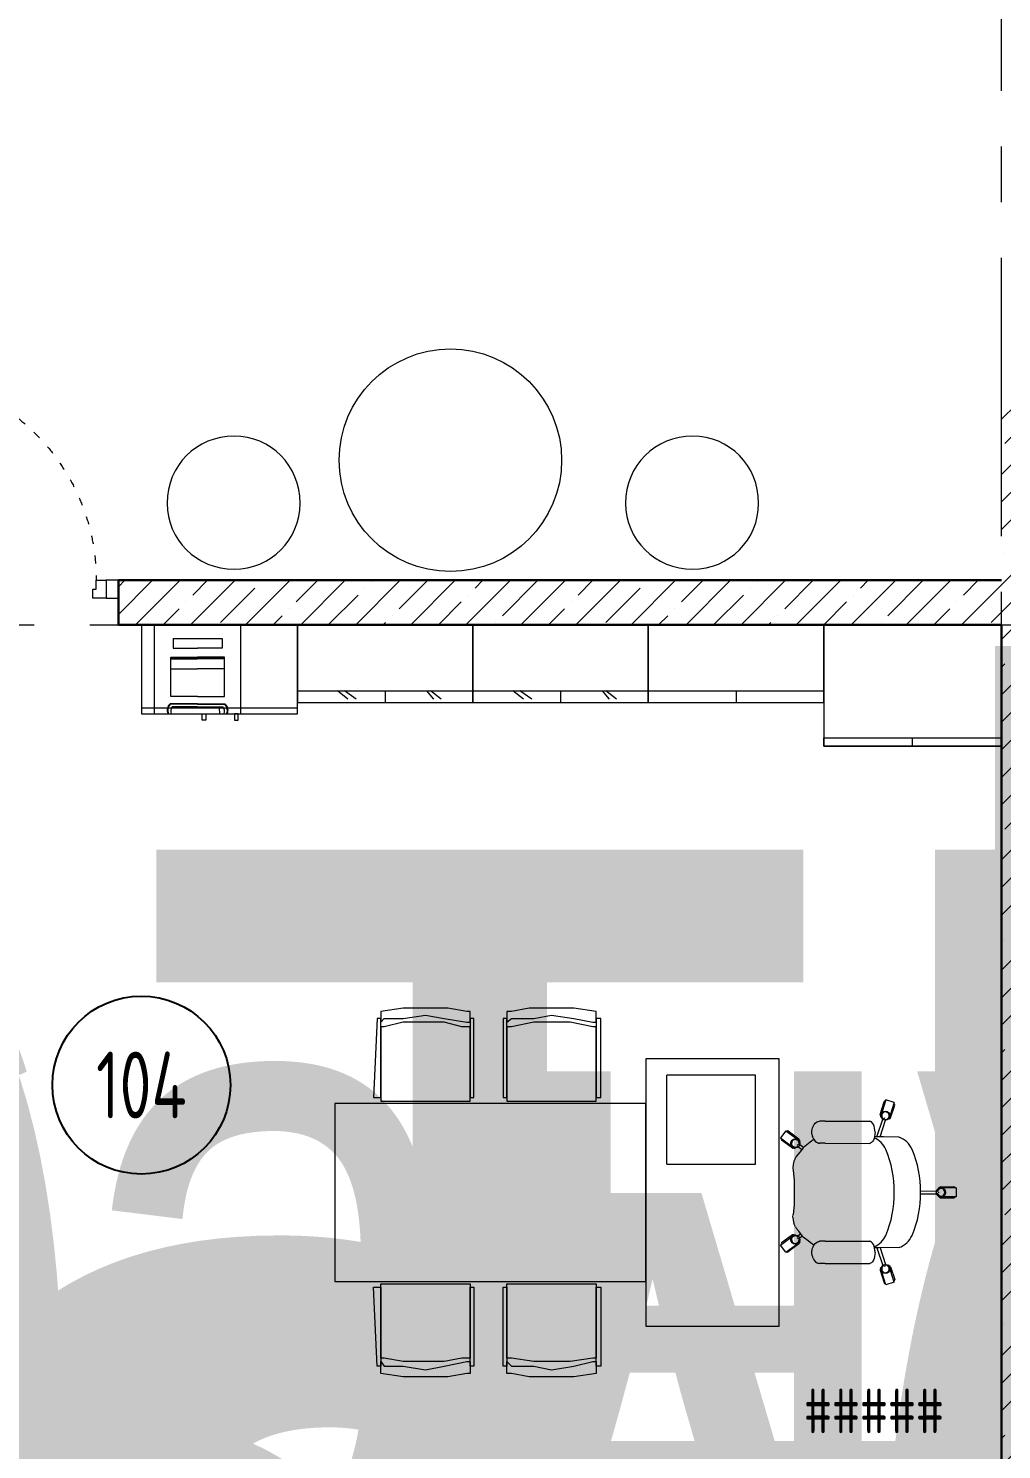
# Model space of a CAD drawing. Header units: millimetres. Extents: x -13407 to 8063098, y -54153 to 109271.
# Drawn here: x 43160 to 47535, y 12085 to 18469 of the extents above; entities that cross this region are included whole.
import ezdxf
from ezdxf.enums import TextEntityAlignment as Align

# ---------------------------------------------------------------- set-up
doc = ezdxf.new("R2018")
doc.units = ezdxf.units.MM
for name, pattern in [('ACAD_ISO03W100', [30, 12, -18]), ('CENTER', [2, 1.25, -0.25, 0.25, -0.25]), ('HIDDEN', [6, 4, -2])]:
    doc.linetypes.add(name, pattern=pattern)
doc.layers.get('Defpoints').update_dxf_attribs({"color": 6})
for name, color, linetype, lineweight in [('АР_Двери', 5, 'Continuous', 18), ('АР_Маркер экспликации', 239, 'Continuous', 13), ('АР_Номер помещения', 1, 'Continuous', 25), ('АР_Оси', 193, 'Continuous', 9), ('АР_Помещения_площадь', 19, 'Continuous', 9), ('АР_Сущ Несущая стена', 202, 'Continuous', 30), ('АР_Штриховка монолит', 250, 'Continuous', 9), ('ТХ_мебель передв', 250, 'Continuous', 13), ('ТХ_обор_комп принт', 30, 'Continuous', 13), ('ТХ_ОСНОВНОЙ', 103, 'Continuous', 25)]:
    doc.layers.add(name, color=color, linetype=linetype, lineweight=lineweight)
doc.layers.add('АР_Названия помещений', color=124, linetype='Continuous', lineweight=5, plot=False)
doc.styles.add('ISOCPEUR', font='isocpeur.ttf', dxfattribs={"width": 0.7})
doc.styles.get("Standard").update_dxf_attribs({"font": 'arial.ttf'})

# ---------------------------------------------------------------- blocks, each defined once
blk = doc.blocks.new('*U370')
for points in [[(0, 0), (0, -80), (55, -80), (55, 0), (0, 0)], [(55, -80), (55, 0), (115, 0), (115, -40), (100, -40), (100, -80), (55, -80)], [(1075, -80), (1075, 0), (1015, 0), (1015, -40), (1030, -40), (1030, -80), (1075, -80)], [(1130, 0), (1130, -80), (1075, -80), (1075, 0), (1130, 0)]]:
    blk.add_lwpolyline(points)
blk.add_lwpolyline([(100, -80), (100, -1010), (140, -1010), (140, -80)], close=True)
at = {"linetype": 'ACAD_ISO03W100', "ltscale": 3}
blk.add_arc((100, -80), 930, 270, 0, dxfattribs=at)
blk = doc.blocks.new('*U650')
at = {"layer": 'Defpoints', "color": 7, "style": 'ISOCPEUR', "width": 0.7, "flags": 1}
blk.add_attdef('КАТЕГОРИЯ', (-499.2, -2092.2), '', height=250, dxfattribs=at)
at = {"layer": 'Defpoints', "color": 7, "style": 'ISOCPEUR', "width": 0.7}
blk.add_attdef('ПЛОЩАДЬ_ПОМЕЩЕНИЯ', text='', height=200, dxfattribs=at).set_placement((-15094.3, -3536.7), align=Align.MIDDLE_RIGHT)
at = {"layer": 'АР_Номер помещения', "color": 7, "style": 'ISOCPEUR', "width": 0.7}
blk.add_attdef('НОМЕР_ПОМЕЩЕНИЯ', text='', height=300, dxfattribs=at).set_placement((-17833.9, -2131.6), align=Align.MIDDLE_CENTER)
at = {"layer": 'АР_Помещения_площадь', "color": 7, "lineweight": 30, "width": 0.7, "flags": 104}
blk.add_attdef('ИМЯ_ПОМЕЩЕНИЯ', text='', height=100, dxfattribs=at).set_placement((157.6, 1217.1), align=Align.MIDDLE_CENTER)
blk = doc.blocks.new('*U641')
at = {"layer": 'Defpoints', "color": 7, "style": 'ISOCPEUR', "width": 0.7}
blk.add_attdef('ПЛОЩАДЬ_ПОМЕЩЕНИЯ', text='', height=200, dxfattribs=at).set_placement((-14502.3, 2014.2), align=Align.MIDDLE_RIGHT)
at = {"layer": 'Defpoints', "color": 7, "style": 'ISOCPEUR', "width": 0.7, "flags": 1}
blk.add_attdef('КАТЕГОРИЯ', (-499.2, -2092.2), '', height=250, dxfattribs=at)
at = {"layer": 'АР_Номер помещения', "color": 7, "style": 'ISOCPEUR', "width": 0.7}
blk.add_attdef('НОМЕР_ПОМЕЩЕНИЯ', text='', height=300, dxfattribs=at).set_placement((-14791.7, 2684.7), align=Align.MIDDLE_CENTER)
at = {"layer": 'АР_Помещения_площадь', "color": 7, "lineweight": 30, "width": 0.7, "flags": 104}
blk.add_attdef('ИМЯ_ПОМЕЩЕНИЯ', text='', height=100, dxfattribs=at).set_placement((157.6, 1217.1), align=Align.MIDDLE_CENTER)
blk = doc.blocks.new('*U642')
at = {"layer": 'АР_Номер помещения', "color": 7}
blk.add_circle((-15755.8, -2142.8), 400, dxfattribs=at)
at = {"layer": 'Defpoints', "color": 7, "style": 'ISOCPEUR', "width": 0.7, "flags": 1}
blk.add_attdef('КАТЕГОРИЯ', (-499.2, -2092.2), '', height=250, dxfattribs=at)
at = {"layer": 'Defpoints', "color": 7, "style": 'ISOCPEUR', "width": 0.7}
blk.add_attdef('ПЛОЩАДЬ_ПОМЕЩЕНИЯ', text='', height=200, dxfattribs=at).set_placement((-12148.3, -3607.4), align=Align.MIDDLE_RIGHT)
at = {"layer": 'АР_Номер помещения', "color": 7, "style": 'ISOCPEUR', "width": 0.7}
blk.add_attdef('НОМЕР_ПОМЕЩЕНИЯ', text='', height=300, dxfattribs=at).set_placement((-15755.8, -2142.8), align=Align.MIDDLE_CENTER)
at = {"layer": 'АР_Помещения_площадь', "color": 7, "lineweight": 30, "width": 0.7, "flags": 104}
blk.add_attdef('ИМЯ_ПОМЕЩЕНИЯ', text='', height=100, dxfattribs=at).set_placement((157.6, 1217.1), align=Align.MIDDLE_CENTER)
blk = doc.blocks.new('*U639')
at = {"layer": 'Defpoints', "color": 7, "style": 'ISOCPEUR', "width": 0.7, "flags": 1}
blk.add_attdef('КАТЕГОРИЯ', (-499.2, -2092.2), '', height=250, dxfattribs=at)
at = {"layer": 'Defpoints', "color": 7, "style": 'ISOCPEUR', "width": 0.7}
blk.add_attdef('ПЛОЩАДЬ_ПОМЕЩЕНИЯ', text='', height=200, dxfattribs=at).set_placement((-15230.2, -2719.5), align=Align.MIDDLE_RIGHT)
at = {"layer": 'АР_Номер помещения', "color": 7, "style": 'ISOCPEUR', "width": 0.7}
blk.add_attdef('НОМЕР_ПОМЕЩЕНИЯ', text='', height=300, dxfattribs=at).set_placement((-14835.8, -2438.1), align=Align.MIDDLE_CENTER)
at = {"layer": 'АР_Помещения_площадь', "color": 7, "lineweight": 30, "width": 0.7, "flags": 104}
blk.add_attdef('ИМЯ_ПОМЕЩЕНИЯ', text='', height=100, dxfattribs=at).set_placement((157.6, 1217.1), align=Align.MIDDLE_CENTER)
blk = doc.blocks.new('*U653')
at = {"layer": 'Defpoints', "color": 7, "style": 'ISOCPEUR', "width": 0.7}
blk.add_attdef('ПЛОЩАДЬ_ПОМЕЩЕНИЯ', text='', height=200, dxfattribs=at).set_placement((-11533.5, 354.8), align=Align.MIDDLE_RIGHT)
at = {"layer": 'Defpoints', "color": 7, "style": 'ISOCPEUR', "width": 0.7, "flags": 1}
blk.add_attdef('КАТЕГОРИЯ', (-499.2, -2092.2), '', height=250, dxfattribs=at)
at = {"layer": 'АР_Номер помещения', "color": 7, "style": 'ISOCPEUR', "width": 0.7}
blk.add_attdef('НОМЕР_ПОМЕЩЕНИЯ', text='', height=300, dxfattribs=at).set_placement((-14647.4, 1047), align=Align.MIDDLE_CENTER)
at = {"layer": 'АР_Помещения_площадь', "color": 7, "lineweight": 30, "width": 0.7, "flags": 104}
blk.add_attdef('ИМЯ_ПОМЕЩЕНИЯ', text='', height=100, dxfattribs=at).set_placement((157.6, 1217.1), align=Align.MIDDLE_CENTER)
blk = doc.blocks.new('*U657')
at = {"layer": 'Defpoints', "color": 7, "style": 'ISOCPEUR', "width": 0.7}
blk.add_attdef('ПЛОЩАДЬ_ПОМЕЩЕНИЯ', text='', height=200, dxfattribs=at).set_placement((-15013.6, 417), align=Align.MIDDLE_RIGHT)
at = {"layer": 'Defpoints', "color": 7, "style": 'ISOCPEUR', "width": 0.7, "flags": 1}
blk.add_attdef('КАТЕГОРИЯ', (-499.2, -2092.2), '', height=250, dxfattribs=at)
at = {"layer": 'АР_Номер помещения', "color": 7, "style": 'ISOCPEUR', "width": 0.7}
blk.add_attdef('НОМЕР_ПОМЕЩЕНИЯ', text='', height=300, dxfattribs=at).set_placement((-12297.4, 1571.6), align=Align.MIDDLE_CENTER)
at = {"layer": 'АР_Помещения_площадь', "color": 7, "lineweight": 30, "width": 0.7, "flags": 104}
blk.add_attdef('ИМЯ_ПОМЕЩЕНИЯ', text='', height=100, dxfattribs=at).set_placement((157.6, 1217.1), align=Align.MIDDLE_CENTER)
blk = doc.blocks.new('*U658')
at = {"layer": 'Defpoints', "color": 7, "style": 'ISOCPEUR', "width": 0.7}
blk.add_attdef('ПЛОЩАДЬ_ПОМЕЩЕНИЯ', text='', height=200, dxfattribs=at).set_placement((-15075.7, 265.5), align=Align.MIDDLE_RIGHT)
at = {"layer": 'Defpoints', "color": 7, "style": 'ISOCPEUR', "width": 0.7, "flags": 1}
blk.add_attdef('КАТЕГОРИЯ', (-499.2, -2092.2), '', height=250, dxfattribs=at)
at = {"layer": 'АР_Номер помещения', "color": 7, "style": 'ISOCPEUR', "width": 0.7}
blk.add_attdef('НОМЕР_ПОМЕЩЕНИЯ', text='', height=300, dxfattribs=at).set_placement((-12620.1, 1443.7), align=Align.MIDDLE_CENTER)
at = {"layer": 'АР_Помещения_площадь', "color": 7, "lineweight": 30, "width": 0.7, "flags": 104}
blk.add_attdef('ИМЯ_ПОМЕЩЕНИЯ', text='', height=100, dxfattribs=at).set_placement((157.6, 1217.1), align=Align.MIDDLE_CENTER)
blk = doc.blocks.new('*U654')
at = {"layer": 'Defpoints', "color": 7, "style": 'ISOCPEUR', "width": 0.7}
blk.add_attdef('ПЛОЩАДЬ_ПОМЕЩЕНИЯ', text='', height=200, dxfattribs=at).set_placement((-14376, 412.8), align=Align.MIDDLE_RIGHT)
at = {"layer": 'Defpoints', "color": 7, "style": 'ISOCPEUR', "width": 0.7, "flags": 1}
blk.add_attdef('КАТЕГОРИЯ', (-499.2, -2092.2), '', height=250, dxfattribs=at)
at = {"layer": 'АР_Номер помещения', "color": 7, "style": 'ISOCPEUR', "width": 0.7}
blk.add_attdef('НОМЕР_ПОМЕЩЕНИЯ', text='', height=300, dxfattribs=at).set_placement((-16307.2, 665.2), align=Align.MIDDLE_CENTER)
at = {"layer": 'АР_Помещения_площадь', "color": 7, "lineweight": 30, "width": 0.7, "flags": 104}
blk.add_attdef('ИМЯ_ПОМЕЩЕНИЯ', text='', height=100, dxfattribs=at).set_placement((157.6, 1217.1), align=Align.MIDDLE_CENTER)
blk = doc.blocks.new('*U656')
at = {"layer": 'Defpoints', "color": 7, "style": 'ISOCPEUR', "width": 0.7}
blk.add_attdef('ПЛОЩАДЬ_ПОМЕЩЕНИЯ', text='', height=200, dxfattribs=at).set_placement((-17148.6, 3114.3), align=Align.MIDDLE_RIGHT)
at = {"layer": 'Defpoints', "color": 7, "style": 'ISOCPEUR', "width": 0.7, "flags": 1}
blk.add_attdef('КАТЕГОРИЯ', (-499.2, -2092.2), '', height=250, dxfattribs=at)
at = {"layer": 'АР_Номер помещения', "color": 7, "style": 'ISOCPEUR', "width": 0.7}
blk.add_attdef('НОМЕР_ПОМЕЩЕНИЯ', text='', height=300, dxfattribs=at).set_placement((-17984.8, 3572.7), align=Align.MIDDLE_CENTER)
at = {"layer": 'АР_Помещения_площадь', "color": 7, "lineweight": 30, "width": 0.7, "flags": 104}
blk.add_attdef('ИМЯ_ПОМЕЩЕНИЯ', text='', height=100, dxfattribs=at).set_placement((157.6, 1217.1), align=Align.MIDDLE_CENTER)
blk = doc.blocks.new('стол с тумбой 1200х600')
blk.add_lwpolyline([(-19012.2, 19801.1), (-19012.2, 21001.1), (-19612.2, 21001.1), (-19612.2, 19801.1)], close=True)
at = {"linetype": 'HIDDEN', "ltscale": 0.1}
blk.add_lwpolyline([(-19505.4, 19874.7), (-19105.4, 19874.7), (-19105.4, 20274.7), (-19505.4, 20274.7)], close=True, dxfattribs=at)
blk = doc.blocks.new('СК33 790х830')
for p, q in [((-25.4, 658.7), (-25.4, 718.7)), ((-20.4, 728.7), (19.6, 728.7)), ((-20.4, 728.7), (-20.4, 648.7)), ((19.6, 728.7), (19.6, 648.7)), ((24.6, 658.7), (24.6, 718.7)), ((-20.4, 648.7), (-16.3, 648.7)), ((-7.5, 567.9), (-6.5, 641.6)), ((-2.4, 648.7), (1.6, 648.7)), ((6.6, 567.9), (5.6, 641.6)), ((15.5, 648.7), (19.6, 648.7)), ((-403.5, 450.5), (-415.6, 412.4)), ((-403.5, 450.5), (-327.2, 426.2)), ((-335.3, 434), (-392.4, 452.2)), ((-248.7, 471.7), (-250.3, 402.2)), ((247.8, 471.7), (249.4, 380.4)), ((402.6, 450.5), (326.4, 426.2)), ((334.4, 434), (391.5, 452.2)), ((402.6, 450.5), (414.7, 412.4)), ((-415.6, 412.4), (-339.4, 388.1)), ((-350.4, 386.4), (-407.6, 404.6)), ((-338.1, 392), (-339.4, 388.1)), ((-332.7, 409.1), (-333.9, 405.2)), ((-250.3, 372.2), (-328.7, 398.8)), ((-327.2, 426.2), (-328.5, 422.3)), ((-250.3, 387.2), (-324.8, 410.3)), ((-250.3, 402.2), (-250.3, 398.4)), ((-250.3, 398.4), (-250.3, 380.4)), ((249.4, 387.2), (323.9, 410.3)), ((249.4, 372.2), (327.9, 398.8)), ((326.4, 426.2), (327.6, 422.3)), ((331.8, 409.1), (333, 405.2)), ((337.3, 392), (338.5, 388.1)), ((414.7, 412.4), (338.5, 388.1)), ((349.5, 386.4), (406.7, 404.6)), ((-319.3, 343.9), (-320.4, 340)), ((-320.4, 140.1), (-320.4, 340)), ((-316.5, 348.5), (-319.3, 343.9)), ((-311.9, 352.8), (-316.5, 348.5)), ((-305.7, 356.6), (-311.9, 352.8)), ((-298.1, 359.7), (-305.7, 356.6)), ((-289.5, 362), (-298.1, 359.7)), ((-289.5, 362), (-289.1, 362.1)), ((-280, 363.5), (-289.1, 362.1)), ((-280, 363.5), (-279.4, 363.5)), ((-270.4, 363.9), (-279.4, 363.5)), ((-270.4, 363.9), (-261.5, 363.5)), ((-261.5, 363.5), (-260.9, 363.5)), ((-260.9, 363.5), (-251.8, 362.1)), ((-251.8, 362.1), (-251.4, 362)), ((-251.4, 362), (-242.8, 359.7)), ((-250.3, 380.4), (-250.3, 369.8)), ((-250.3, 369.8), (-250.3, 361.7)), ((-242.8, 359.7), (-235.2, 356.6)), ((-235.2, 356.6), (-229, 352.8)), ((-229, 352.8), (-224.4, 348.5)), ((-224.4, 348.5), (-221.6, 343.9)), ((-221.6, 343.9), (-220.4, 340)), ((-220.8, 140.1), (-220.4, 340)), ((220.7, 343.9), (219.6, 340)), ((219.6, 140.1), (219.6, 340)), ((223.5, 348.5), (220.7, 343.9)), ((228.1, 352.8), (223.5, 348.5)), ((234.3, 356.6), (228.1, 352.8)), ((241.9, 359.7), (234.3, 356.6)), ((250.5, 362), (241.9, 359.7)), ((249.4, 380.4), (249.4, 369.8)), ((249.4, 369.8), (249.4, 361.7)), ((250.5, 362), (250.9, 362.1)), ((260, 363.5), (250.9, 362.1)), ((260, 363.5), (260.6, 363.5)), ((269.6, 363.9), (260.6, 363.5)), ((269.6, 363.9), (278.5, 363.5)), ((278.5, 363.5), (279.1, 363.5)), ((279.1, 363.5), (288.2, 362.1)), ((288.2, 362.1), (288.6, 362)), ((288.6, 362), (297.2, 359.7)), ((297.2, 359.7), (304.8, 356.6)), ((304.8, 356.6), (311, 352.8)), ((311, 352.8), (315.6, 348.5)), ((315.6, 348.5), (318.4, 343.9)), ((318.4, 343.9), (319.1, 340.1)), ((319.6, 140.1), (319.6, 340)), ((-320.4, 140.1), (-320.4, 131.4)), ((-320.4, 131.4), (-320.4, 122.9)), ((-220.8, 140.1), (-220.8, 131.4)), ((-220.8, 131.4), (-220.8, 122.9)), ((219.6, 140.1), (219.6, 131.4)), ((219.6, 131.4), (219.6, 122.9)), ((319.2, 140.1), (319.2, 131.4)), ((319.2, 131.4), (319.2, 122.9)), ((-320.4, 122.9), (-320.4, 114.9)), ((-319.1, 108.6), (-320.4, 114.9)), ((-318.2, 106.4), (-319.1, 108.6)), ((-315.4, 100.3), (-318.2, 106.4)), ((-310.9, 94.9), (-315.4, 100.3)), ((-304.8, 90.2), (-310.9, 94.9)), ((-302.8, 88.6), (-304.8, 90.2)), ((-295.9, 85.2), (-302.8, 88.6)), ((-293.4, 84.1), (-295.9, 85.2)), ((-289.9, 83.1), (-293.4, 84.1)), ((-283.9, 81.5), (-289.9, 83.1)), ((-281, 80.9), (-283.9, 81.5)), ((-277.7, 80.5), (-281, 80.9)), ((-274.1, 80.3), (-277.7, 80.5)), ((-270.4, 80.2), (-274.1, 80.3)), ((-266.7, 80.3), (-270.4, 80.2)), ((-263.2, 80.5), (-266.7, 80.3)), ((-259.9, 80.9), (-263.2, 80.5)), ((-257, 81.5), (-259.9, 80.9)), ((-257, 81.5), (-251, 83.1)), ((-247.5, 84.1), (-251, 83.1)), ((-245, 85.2), (-247.5, 84.1)), ((-245, 85.2), (-238, 88.6)), ((-236, 90.2), (-238, 88.6)), ((-237.4, 89.1), (-225.3, 73)), ((-236, 90.2), (-230, 94.9)), ((-230, 94.9), (-225.5, 100.3)), ((-225.5, 100.3), (-222.7, 106.4)), ((-225.3, 73), (-202.3, 41.8)), ((-221.8, 108.6), (-222.7, 106.4)), ((-221.8, 108.6), (-220.8, 115)), ((-220.8, 122.9), (-220.8, 115)), ((-220.8, 115), (-220.8, 115)), ((224.6, 72.9), (217.1, 63.1)), ((219.6, 122.9), (219.6, 114.9)), ((219.6, 114.9), (220.2, 113.4)), ((220.9, 108.6), (220.2, 113.4)), ((221.8, 106.4), (220.9, 108.6)), ((224.6, 100.3), (221.8, 106.4)), ((229.1, 94.9), (224.6, 100.3)), ((236.6, 89), (224.6, 72.9)), ((235.2, 90.2), (229.1, 94.9)), ((237.2, 88.6), (235.2, 90.2)), ((244.1, 85.2), (237.2, 88.6)), ((246.6, 84.1), (244.1, 85.2)), ((250.1, 83.1), (246.6, 84.1)), ((256.1, 81.5), (250.1, 83.1)), ((259, 80.9), (256.1, 81.5)), ((262.3, 80.5), (259, 80.9)), ((265.9, 80.3), (262.3, 80.5)), ((269.6, 80.2), (265.9, 80.3)), ((273.3, 80.3), (269.6, 80.2)), ((276.8, 80.5), (273.3, 80.3)), ((280.1, 80.9), (276.8, 80.5)), ((283, 81.5), (280.1, 80.9)), ((283, 81.5), (289, 83.1)), ((292.5, 84.1), (289, 83.1)), ((295, 85.2), (292.5, 84.1)), ((295, 85.2), (302, 88.6)), ((304, 90.2), (302, 88.6)), ((304, 90.2), (310, 94.9)), ((310, 94.9), (314.5, 100.3)), ((314.5, 100.3), (317.3, 106.4)), ((318.2, 108.6), (317.3, 106.4)), ((318.2, 108.6), (319.1, 114.9)), ((319.2, 122.9), (319.2, 114.9)), ((319.2, 115), (319.2, 115)), ((-277.2, -37.6), (-230.1, 27.1)), ((-240.1, 22), (-275.3, -26.6)), ((-244.8, -61.1), (-197.8, 3.6)), ((-230.1, 27.1), (-226.8, 24.7)), ((-215.6, 16.5), (-212.3, 14.2)), ((-202.3, 41.8), (-214.8, 24.6)), ((-192.4, 34.1), (-204.9, 17.4)), ((-202.3, 41.8), (-200.9, 40.2)), ((-201.1, 6), (-197.8, 3.6)), ((-200.9, 40.2), (-180.9, 25.8)), ((-180.9, 25.8), (-161, 10)), ((-161, 10), (-158.5, 8.1)), ((-158.5, 8.1), (-155.5, 6.7)), ((-155.5, 6.7), (-140, -0.5)), ((-55.9, 0), (55.9, 0)), ((55.1, 0), (99.4, -4.1)), ((154.6, 6.7), (139.1, -0.5)), ((154.6, 6.7), (157.6, 8.1)), ((157.6, 8.1), (160.1, 9.9)), ((174.1, 21.2), (160.1, 9.9)), ((180, 25.7), (174.1, 21.2)), ((200, 40.1), (180, 25.7)), ((186.6, 30.4), (196.3, 17.4)), ((192.4, 6), (189.1, 3.6)), ((236.1, -61.1), (189.1, 3.6)), ((196.8, 37.8), (206.1, 24.6)), ((200, 40.1), (201.5, 41.6)), ((217.1, 63.1), (201.5, 41.6)), ((206.9, 16.5), (203.7, 14.2)), ((221.5, 27.1), (218.1, 24.7)), ((268.5, -37.6), (221.5, 27.1)), ((231.4, 22), (266.7, -26.6)), ((-277.2, -37.6), (-244.8, -61.1)), ((-199.6, -7.4), (-234.9, -56)), ((-140, -0.5), (-125, -3.6)), ((-125, -3.6), (-109.6, -4.9)), ((-109.6, -4.9), (-98.7, -4.1)), ((-98.7, -4.1), (-55.1, 0)), ((110.5, -5), (99.4, -4.1)), ((110.5, -5), (125, -3.7)), ((125, -3.7), (139.1, -0.5)), ((190.9, -7.4), (226.2, -56)), ((268.5, -37.6), (236.1, -61.1))]:
    blk.add_line(p, q)
for centre in [(-0.4, 660.7), (-344.7, 410.8), (343.9, 410.8), (-221, 5.7), (212.3, 5.7)]:
    blk.add_circle(centre, 20)
for centre, radius, start, end in [((-20.4, 718.7), 5, 90, 180), ((19.6, 718.7), 5, 0, 90), ((-20.4, 658.7), 5, 180, 270), ((-0.4, 660.7), 17, 279.46232, 260.53768), ((19.6, 658.7), 5, 270, 0), ((-152.2, 436.1), 102.8, 113.66768, 159.76305), ((-15.4, 128.3), 439.7, 88.05526, 113.9054), ((14.5, 128.3), 439.7, 66.0946, 91.94474), ((151.4, 436.1), 102.8, 20.23695, 66.33232), ((-393.9, 447.5), 5, 72.32754, 162.32754), ((-15.4, 9.9), 439.7, 88.05526, 113.9054), ((14.5, 9.9), 439.7, 66.0946, 91.94474), ((393, 447.5), 5, 17.67246, 107.67246), ((-406.1, 409.3), 5, 162.32754, 252.32754), ((-344.7, 410.8), 17, 351.78986, 332.86522), ((-348.9, 391.1), 5, 252.32754, 342.32754), ((-336.8, 429.2), 5, 342.32754, 72.32754), ((-152.2, 317.7), 102.8, 113.66768, 155.39861), ((151.4, 317.7), 102.8, 24.60139, 66.33232), ((343.9, 410.8), 17, 207.13478, 188.21014), ((335.9, 429.2), 5, 107.67246, 197.67246), ((348, 391.1), 5, 197.67246, 287.67246), ((405.2, 409.3), 5, 287.67246, 17.67246), ((-236, 19), 5, 54, 144), ((-221, 5.7), 17, 63.46232, 44.53768), ((212.3, 5.7), 17, 135.46232, 116.53768), ((227.3, 19), 5, 36, 126), ((-271.3, -29.5), 5, 144, 234), ((-238.9, -53), 5, 234, 324), ((-203.6, -4.5), 5, 324, 54), ((195, -4.5), 5, 126, 216), ((230.2, -53), 5, 216, 306), ((262.6, -29.5), 5, 306, 36)]:
    blk.add_arc(centre, radius, start, end)
blk = doc.blocks.new('Стол приставной с 4 стульями')
at = {"layer": 'ТХ_мебель передв'}
for points in [[(281712, -145869.7), (281712, -144472), (280912.6, -144472), (280912.6, -145869.7)], [(280568.4, -144678.5), (280531.4, -144678.5), (280531.4, -144662.6), (280886.1, -144646.7), (280886.1, -144678.5)], [(280886.1, -144646.7), (280886.1, -144678.5), (280568.4, -144678.5), (280531.4, -144678.5), (280531.4, -144662.6)], [(282056.1, -144678.5), (282093.2, -144678.5), (282093.2, -144662.6), (281738.5, -144646.7), (281738.5, -144678.5)], [(281738.5, -144646.7), (281738.5, -144678.5), (282056.1, -144678.5), (282093.2, -144678.5), (282093.2, -144662.6)], [(280552.6, -144678.5), (280531.4, -144694.4), (280531.4, -144779.1), (280515.5, -144879.7), (280531.4, -144964.4), (280552.6, -145065), (280552.6, -145080.8), (280499.6, -145080.8), (280499.6, -145065), (280483.7, -144980.2), (280483.7, -144879.7), (280483.7, -144779.1), (280499.6, -144678.5)], [(280568.4, -145080.8), (280568.4, -145043.8), (280552.6, -144964.4), (280552.6, -144879.7), (280552.6, -144779.1), (280568.4, -144694.4), (280568.4, -144678.5), (280902, -144678.5), (280902, -145080.8)], [(280902, -144678.5), (280902, -145080.8), (280568.4, -145080.8), (280568.4, -145043.8), (280552.6, -144964.4), (280552.6, -144879.7), (280552.6, -144779.1), (280568.4, -144694.4), (280568.4, -144678.5)], [(282056.1, -145080.8), (282056.1, -145043.8), (282077.3, -144964.4), (282077.3, -144879.7), (282077.3, -144779.1), (282056.1, -144694.4), (282056.1, -144678.5), (281722.6, -144678.5), (281722.6, -145080.8)], [(281722.6, -144678.5), (281722.6, -145080.8), (282056.1, -145080.8), (282056.1, -145043.8), (282077.3, -144964.4), (282077.3, -144879.7), (282077.3, -144779.1), (282056.1, -144694.4), (282056.1, -144678.5)], [(282093.2, -144779.1), (282109, -144879.7), (282093.2, -144964.4), (282077.3, -145065), (282077.3, -145080.8), (282093.2, -145080.8), (282124.9, -145080.8), (282124.9, -145065), (282140.8, -144980.3), (282140.8, -144879.7), (282140.8, -144779.1), (282124.9, -144678.5), (282077.3, -144678.5), (282093.2, -144694.4)], [(282077.3, -144678.5), (282093.2, -144694.4), (282093.2, -144779.1), (282109, -144879.7), (282093.2, -144964.4), (282077.3, -145065), (282077.3, -145080.8), (282124.9, -145080.8), (282124.9, -145065), (282140.8, -144980.2), (282140.8, -144879.7), (282140.8, -144779.1), (282124.9, -144678.5)], [(280531.4, -145096.7), (280531.4, -145080.8), (280552.5, -145080.8), (280886.1, -145080.8), (280886.1, -145096.7)], [(280886.1, -145080.8), (280886.1, -145096.7), (280531.4, -145096.7), (280531.4, -145080.8), (280552.5, -145080.8)], [(282093.2, -145096.7), (282093.2, -145080.8), (282077.3, -145080.8), (281738.5, -145080.8), (281738.5, -145096.7)], [(281738.5, -145080.8), (281738.5, -145096.7), (282093.2, -145096.7), (282093.2, -145080.8), (282077.3, -145080.8)], [(280568.4, -145245), (280531.4, -145245), (280531.4, -145229.1), (280886.1, -145229.1), (280886.1, -145245)], [(280886.1, -145229.1), (280886.1, -145245), (280568.4, -145245), (280531.4, -145245), (280531.4, -145229.1)], [(282056.1, -145245), (282093.2, -145245), (282093.2, -145229.1), (281738.5, -145229.1), (281738.5, -145245)], [(281738.5, -145229.1), (281738.5, -145245), (282056.1, -145245), (282093.2, -145245), (282093.2, -145229.1)], [(280531.4, -145366.7), (280515.5, -145446.1), (280531.4, -145546.7), (280552.5, -145631.4), (280552.5, -145647.3), (280531.4, -145647.3), (280499.6, -145647.3), (280483.7, -145546.7), (280483.7, -145446.1), (280483.7, -145345.5), (280499.6, -145266.1), (280499.6, -145245), (280552.5, -145245), (280531.4, -145266.1)], [(280552.6, -145245), (280531.4, -145266.1), (280531.4, -145366.7), (280515.5, -145446.1), (280531.4, -145546.7), (280552.6, -145631.4), (280552.6, -145647.3), (280499.6, -145647.3), (280483.7, -145546.7), (280483.7, -145446.1), (280483.7, -145345.6), (280499.6, -145266.1), (280499.6, -145245)], [(280568.4, -145647.3), (280568.4, -145631.4), (280552.6, -145530.8), (280552.6, -145446.1), (280552.6, -145366.7), (280568.4, -145266.1), (280568.4, -145245), (280902, -145245), (280902, -145647.3)], [(280902, -145245), (280902, -145647.3), (280568.4, -145647.3), (280568.4, -145631.4), (280552.6, -145530.8), (280552.6, -145446.1), (280552.6, -145366.7), (280568.4, -145266.1), (280568.4, -145245)], [(282056.1, -145647.3), (282056.1, -145631.4), (282077.3, -145530.8), (282077.3, -145446.1), (282077.3, -145366.7), (282056.1, -145266.1), (282056.1, -145245), (281722.6, -145245), (281722.6, -145647.3)], [(281722.6, -145245), (281722.6, -145647.3), (282056.1, -145647.3), (282056.1, -145631.4), (282077.3, -145530.8), (282077.3, -145446.1), (282077.3, -145366.7), (282056.1, -145266.1), (282056.1, -145245)], [(282093.2, -145366.7), (282109, -145446.1), (282093.2, -145546.7), (282077.3, -145631.4), (282077.3, -145647.3), (282093.2, -145647.3), (282124.9, -145647.3), (282140.8, -145546.7), (282140.8, -145446.1), (282140.8, -145345.5), (282124.9, -145266.1), (282124.9, -145245), (282077.3, -145245), (282093.2, -145266.1)], [(282077.3, -145245), (282093.2, -145266.1), (282093.2, -145366.7), (282109, -145446.1), (282093.2, -145546.7), (282077.3, -145631.4), (282077.3, -145647.3), (282124.9, -145647.3), (282140.8, -145546.7), (282140.8, -145446.1), (282140.8, -145345.6), (282124.9, -145266.1), (282124.9, -145245)], [(280531.4, -145668.5), (280531.4, -145647.3), (280552.5, -145647.3), (280886.1, -145647.3), (280886.1, -145668.5)], [(280886.1, -145647.3), (280886.1, -145668.5), (280531.4, -145668.5), (280531.4, -145647.3), (280552.5, -145647.3)], [(282093.2, -145668.5), (282093.2, -145647.3), (282077.3, -145647.3), (281738.5, -145647.3), (281738.5, -145668.5)], [(281738.5, -145647.3), (281738.5, -145668.5), (282093.2, -145668.5), (282093.2, -145647.3), (282077.3, -145647.3)]]:
    blk.add_lwpolyline(points, close=True, dxfattribs=at)
for points in [[(280531.4, -144779.1), (280515.5, -144879.7), (280531.4, -144964.4), (280552.5, -145065), (280552.5, -145080.8), (280531.4, -145080.8), (280499.6, -145080.8), (280499.6, -145065), (280483.7, -144980.3), (280483.7, -144879.7), (280483.7, -144779.1), (280499.6, -144678.5), (280552.5, -144678.5), (280531.4, -144694.4)], [(280531.4, -144694.4), (280531.4, -144779.1)]]:
    blk.add_lwpolyline(points, dxfattribs=at)
blk = doc.blocks.new('Шкаф для одежды комбинированный')
at = {"layer": 'ТХ_мебель передв'}
for points in [[(207619.3, -154206.5), (207619.3, -153407), (207074, -153407), (207074, -154206.5)], [(207074, -154206.5), (207074, -153407), (207111.1, -153407), (207111.1, -154206.5)]]:
    blk.add_lwpolyline(points, close=True, dxfattribs=at)
blk.add_lwpolyline([(207074, -153806.7), (207111.1, -153806.7)], dxfattribs=at)
blk = doc.blocks.new('Шкаф канцелярский закрытый')
at = {"layer": 'ТХ_мебель передв'}
blk.add_lwpolyline([(207495.5, -155297.4), (207495.5, -154508.5), (207146, -154508.5), (207146, -155297.4)], close=True, dxfattribs=at)
for points in [[(207199, -154508.5), (207199, -155297.4)], [(207199, -154902.9), (207146, -154902.9)]]:
    blk.add_lwpolyline(points, dxfattribs=at)
blk = doc.blocks.new('Шкаф канцелярский со стеклом')
at = {"layer": 'ТХ_мебель передв'}
blk.add_lwpolyline([(202579.9, -153285.1), (202579.9, -152496.3), (202929.4, -152496.3), (202929.4, -153285.1)], close=True, dxfattribs=at)
for points in [[(202876.4, -152496.3), (202876.4, -153285.1)], [(202913.5, -152723.9), (202876.4, -152676.3)], [(202913.5, -152761), (202876.4, -152708)], [(202876.4, -152890.7), (202929.4, -152890.7)], [(202913.5, -153110.4), (202876.4, -153078.6)], [(202913.5, -153142.2), (202876.4, -153094.5)]]:
    blk.add_lwpolyline(points, dxfattribs=at)
blk = doc.blocks.new('тумба 700х400')
at = {"extrusion": (-6.19742e-05, 0.000470712, 1)}
blk.add_line((618.6, 27307.5, -0.4), (618.5, 26607.5, -0.5), dxfattribs=at)
blk.add_line((618.6, 26958.5, -0.5), (590.6, 26957.5, -0.5))
at = {"elevation": 0.2}
blk.add_lwpolyline([(590.7, 26607.5), (990.6, 26607.5), (990.6, 27307.5), (590.7, 27307.5)], close=True, dxfattribs=at)
at = {"extrusion": (-6.19742e-05, 0.000470712, 1), "elevation": 12.6}
for points in [[(590.7, 27035.4), (590.7, 27018.8), (562.5, 27018.8), (562.5, 27035.4)], [(590.7, 26873.3), (590.7, 26889.8), (562.5, 26889.8), (562.5, 26873.3)]]:
    blk.add_lwpolyline(points, close=True, dxfattribs=at)
blk = doc.blocks.new('МФУ1')
at = {"extrusion": (-6.19742e-05, -0.000470712, 1)}
for p, q in [((7057681.4, 1166364.7, 0), (7057681.4, 1165975, -0.2)), ((7058080.7, 1166364.7, 0), (7057681.4, 1166364.7, 0)), ((7058080.7, 1165975, -0.2), (7058080.7, 1166364.7, 0)), ((7058003.1, 1166290.7, 0), (7057826.8, 1166290.7, 0)), ((7057826.8, 1166290.7, 0), (7057826.8, 1166169.8, -0.1)), ((7057830.4, 1166290.7, 0), (7057830.4, 1166169.8, -0.1)), ((7057834.6, 1166290.7, 0), (7057834.6, 1166169.8, -0.1)), ((7057879, 1166290.7, 0), (7057879, 1166169.8, -0.1)), ((7058003.1, 1166169.8, -0.1), (7058003.1, 1166290.7, 0)), ((7058035.7, 1166169.8, -0.1), (7058035.7, 1166292.9, 0)), ((7058038.2, 1166169.8, -0.1), (7058038.2, 1166292.9, 0)), ((7057742.4, 1166059.9, -0.2), (7057742.4, 1166279.7, 0)), ((7057742.4, 1166279.7, 0), (7057785.7, 1166279.7, 0)), ((7057785.7, 1166279.7, 0), (7057785.7, 1166169.8, -0.1)), ((7058049.3, 1166169.8, -0.1), (7058049.3, 1166283.8, 0)), ((7057785.7, 1166059.9, -0.1), (7057785.7, 1166169.8, -0.1)), ((7057826.8, 1166049, -0.2), (7057826.8, 1166169.8, -0.1)), ((7057830.4, 1166049, -0.2), (7057830.4, 1166169.8, -0.1)), ((7057834.6, 1166049, -0.2), (7057834.6, 1166169.8, -0.1)), ((7057879, 1166049, -0.1), (7057879, 1166169.8, -0.1)), ((7058003.1, 1166169.8, -0.1), (7058003.1, 1166049, -0.1)), ((7058035.7, 1166169.8, -0.1), (7058035.7, 1166046.7, -0.1)), ((7058038.2, 1166169.8, -0.1), (7058038.2, 1166046.7, -0.1)), ((7058049.3, 1166169.8, -0.1), (7058049.3, 1166169.8, -0.1)), ((7058049.3, 1166169.8, -0.1), (7058049.3, 1166055.9, -0.1)), ((7057742.4, 1166059.9, -0.2), (7057785.7, 1166059.9, -0.1)), ((7058003.1, 1166049, -0.1), (7057826.8, 1166049, -0.2)), ((7057681.4, 1165975, -0.2), (7058080.7, 1165975, -0.2))]:
    blk.add_line(p, q, dxfattribs=at)
for centre, radius, start, end in [((7058064.1, 1166270.4, -986.4), 36, 62.50848, 142.07302), ((7058064.1, 1166267.9, -986.4), 35.8, 62.36072, 136.4153), ((7058069.9, 1166256.9, -986.4), 33.6, 71.1864, 127.75594), ((7058064.1, 1166068.5, -986.4), 36, 217.92698, 297.49152), ((7058064.1, 1166071.1, -986.4), 35.8, 223.65544, 297.5943), ((7058069.9, 1166082.1, -986.4), 33.6, 232.24406, 288.8136)]:
    blk.add_arc(centre, radius, start, end, dxfattribs=at)
blk = doc.blocks.new('У012')
at = {"layer": 'ТХ_мебель передв'}
blk.add_open_spline([(-181454, 44963.5, -0.6), (-181454, 44799.5, -0.6), (-181586.3, 44667.2, -0.6), (-181750.4, 44667.2, -0.6), (-181919.7, 44667.2, -0.6), (-182052, 44799.5, -0.6), (-182052, 44963.5, -0.6), (-182052, 45132.9, -0.6), (-181919.7, 45265.2, -0.6), (-181750.4, 45265.2, -0.6), (-181586.3, 45265.2, -0.6), (-181454, 45132.9, -0.6), (-181454, 44963.5, -0.6)], degree=3, knots=[0, 0, 0, 0, 1, 1, 1, 2, 2, 2, 3, 3, 3, 4, 4, 4, 4], dxfattribs=at)
blk = doc.blocks.new('У014')
at = {"layer": 'ТХ_мебель передв'}
blk.add_circle((-169652.2, 43208.2, -0.6), 500, dxfattribs=at)

msp = doc.modelspace()

# ---------------------------------------------------------------- hatches: boundary and pattern name
at = {"layer": 'АР_Штриховка монолит', "ltscale": 100}
h = msp.add_hatch(dxfattribs=at)
h.set_pattern_fill('ANSI35', color=256, scale=700)
h.set_pattern_definition([(45, (-951587.81, 109999.9), (-123.743687, 123.743687), []), (45, (-951464.07, 109999.9), (-123.743687, 123.743687), [218.75, -43.75, 0, -43.75])])
h.paths.add_polyline_path([(55415, 6450), (51665, 6450), (51665, 11935.7), (51365, 11935.7), (51365, 6450), (47735, 6450), (47735, 13236.3), (51365, 13236.3), (51365, 13065.7), (51665, 13065.7), (51665, 13396.3), (51545.1, 13396.3), (51545.1, 15790), (51665, 15790), (51665, 16702.5), (51365, 16702.5), (51365, 15990), (50176.6, 15990), (50176.6, 15790), (51545.1, 15790), (51545.1, 13396.3), (47735, 13396.3), (47735, 15790), (50190.4, 15790), (50190.4, 15990), (47735, 15990), (47735, 16777.5), (47535, 16777.5), (47535, 15990), (43565, 15990), (43565, 15790), (47535, 15790), (47535, 6250), (55415, 6250)])

# ---------------------------------------------------------------- linework, layer by layer
at = {"layer": 'АР_Оси', "linetype": 'CENTER', "ltscale": 1000}
for p, q in [((47535, -1811.3), (47535, 32496.2)), ((-12563.8, 15790), (71033.4, 15790))]:
    msp.add_line(p, q, dxfattribs=at)
at = {"layer": 'АР_Сущ Несущая стена', "ltscale": 100}
for p, q in [((43565, 15990), (47535, 15990)), ((43565, 15990), (43565, 15790)), ((43565, 15790), (47535, 15790)), ((47535, 11640), (47535, 15790))]:
    msp.add_line(p, q, dxfattribs=at)

# ---------------------------------------------------------------- block references
at = {"layer": 'АР_Двери', "xscale": -1, "rotation": 180}
msp.add_blockref('*U370', (42435, 15910), dxfattribs=at)
at = {"layer": 'АР_Маркер экспликации', "color": 7}
ref = msp.add_blockref('*U657', (52576.7, 23651.2), dxfattribs=at)
lines = msp.add_mtext('\\W0.8000;Учебные кабинеты (2 - 4 классы)', dxfattribs={"layer": 'АР_Названия помещений', "insert": (38590.2, 27083.3), "char_height": 7446.737, "width": 926.94, "attachment_point": 1})
ref.add_attrib('ИМЯ_ПОМЕЩЕНИЯ', '', (38590.2, 27083.3), dxfattribs={"flags": 104}).embed_mtext(lines)
ref = msp.add_blockref('*U653', (61243.3, 23648.3), dxfattribs=at)
lines = msp.add_mtext('\\W0.8000;Учебные кабинеты (2 - 4 классы)', dxfattribs={"layer": 'АР_Названия помещений', "insert": (47335.9, 27046.2), "char_height": 7446.737, "width": 926.94, "attachment_point": 1})
ref.add_attrib('ИМЯ_ПОМЕЩЕНИЯ', '', (47335.9, 27046.2), dxfattribs={"flags": 104}).embed_mtext(lines)
ref = msp.add_blockref('*U658', (35408.9, 23665.6), dxfattribs=at)
lines = msp.add_mtext('\\W0.8000;Учебные кабинеты (2 - 4 классы)', dxfattribs={"layer": 'АР_Названия помещений', "insert": (21437.6, 26957.2), "char_height": 6412.4, "width": 926.94, "attachment_point": 1})
ref.add_attrib('ИМЯ_ПОМЕЩЕНИЯ', '', (21437.6, 26957.2), dxfattribs={"flags": 104}).embed_mtext(lines)
ref = msp.add_blockref('*U656', (65519.8, 19328), dxfattribs=at)
lines = msp.add_mtext('\\W0.8000;Санузел для персонала', dxfattribs={"layer": 'АР_Названия помещений', "insert": (47476.9, 22591.8), "char_height": 2679.264, "width": 926.94, "attachment_point": 1})
ref.add_attrib('ИМЯ_ПОМЕЩЕНИЯ', '', (47476.9, 22591.8), dxfattribs={"flags": 104}).embed_mtext(lines)
ref = msp.add_blockref('*U654', (35338, 19927.2), dxfattribs=at)
lines = msp.add_mtext('\\W0.8000;Санузел для девочек (начальная школа)', dxfattribs={"layer": 'АР_Названия помещений', "insert": (19822.8, 20539.9), "char_height": 4571.549, "width": 926.94, "attachment_point": 1})
ref.add_attrib('ИМЯ_ПОМЕЩЕНИЯ', '', (19822.8, 20539.9), dxfattribs={"flags": 104}).embed_mtext(lines)
ref = msp.add_blockref('*U641', (49768.2, 15865.4), dxfattribs=at)
lines = msp.add_mtext('\\W0.8000;Вестибюль (зона ожидания для посетителей)', dxfattribs={"layer": 'АР_Названия помещений', "insert": (34302.4, 13488.1), "char_height": 5880.753, "width": 926.94, "attachment_point": 1})
ref.add_attrib('ИМЯ_ПОМЕЩЕНИЯ', '', (34302.4, 13488.1), dxfattribs={"flags": 104}).embed_mtext(lines)
ref = msp.add_blockref('*U639', (56502.2, 16661.1), dxfattribs=at)
lines = msp.add_mtext('\\W0.8000;Санузел для МГН', dxfattribs={"layer": 'АР_Названия помещений', "insert": (40804.1, 14536.5), "char_height": 3238.858, "width": 926.94, "attachment_point": 1})
ref.add_attrib('ИМЯ_ПОМЕЩЕНИЯ', '', (40804.1, 14536.5), dxfattribs={"flags": 104}).embed_mtext(lines)
ref = msp.add_blockref('*U650', (44101, 15865.2), dxfattribs=at)
lines = msp.add_mtext('\\W0.8000;Комната охраны \\P(с диспетчерским пунктом)', dxfattribs={"layer": 'АР_Названия помещений', "insert": (26232.8, 13652.7), "char_height": 4658.63, "width": 926.94, "attachment_point": 1})
ref.add_attrib('ИМЯ_ПОМЕЩЕНИЯ', '', (26232.8, 13652.7), dxfattribs={"flags": 104}).embed_mtext(lines)
ref = msp.add_blockref('*U642', (59423.6, 15865.3), dxfattribs=at)
ref.add_attrib('НОМЕР_ПОМЕЩЕНИЯ', '104', dxfattribs={"layer": 'АР_Номер помещения', "color": 7, "height": 300, "style": 'ISOCPEUR', "width": 0.7}).set_placement((43667.8, 13722.6), align=Align.MIDDLE_CENTER)
lines = msp.add_mtext('\\W0.8000;Административный кабинет тип 1 \\P(начальная школа)', dxfattribs={"layer": 'АР_Названия помещений', "insert": (44612, 13238.1), "char_height": 3784.345, "width": 926.94, "attachment_point": 1})
ref.add_attrib('ИМЯ_ПОМЕЩЕНИЯ', '', (44612, 13238.1), dxfattribs={"flags": 104}).embed_mtext(lines)
ref.add_attrib('ПЛОЩАДЬ_ПОМЕЩЕНИЯ', '#####', dxfattribs={"layer": 'Defpoints', "color": 7, "height": 200, "style": 'ISOCPEUR', "width": 0.7}).set_placement((47275.4, 12257.9), align=Align.MIDDLE_RIGHT)
at = {"layer": 'ТХ_мебель передв'}
for name, p in [('У014', (214709.3, -26678.9, 0.6)), ('У012', (225835.7, -28627.4, 0.6)), ('У012', (227896.9, -28627.4, 0.6))]:
    msp.add_blockref(name, p, dxfattribs=at)
for name, p, rotation in [('тумба 700х400', (70976.6, 14799.1, -0.2), 90), ('стол с тумбой 1200х600', (26922.8, 33641.1), 180), ('СК33 790х830', (46602.1, 13240), 269.9999999999999)]:
    msp.add_blockref(name, p, dxfattribs=dict(at, rotation=rotation))
at = {"layer": 'ТХ_обор_комп принт', "rotation": 270}
msp.add_blockref('МФУ1', (-1122249.3, 7073471.1, 0.2), dxfattribs=at)
at = {"layer": 'ТХ_ОСНОВНОЙ', "xscale": -1, "rotation": 90}
for p in [(-108127.2, 218369.9), (-107338.4, 218369.9)]:
    msp.add_blockref('Шкаф канцелярский со стеклом', p, dxfattribs=at)
at = {"layer": 'ТХ_ОСНОВНОЙ', "rotation": 90}
for name, p in [('Шкаф канцелярский закрытый', (-108561.8, -191705.5)), ('Шкаф для одежды комбинированный', (-106671.5, -191829.4)), ('Стол приставной с 4 стульями', (-99934.7, -268072.3))]:
    msp.add_blockref(name, p, dxfattribs=at)

doc.saveas('drawing.dxf')
